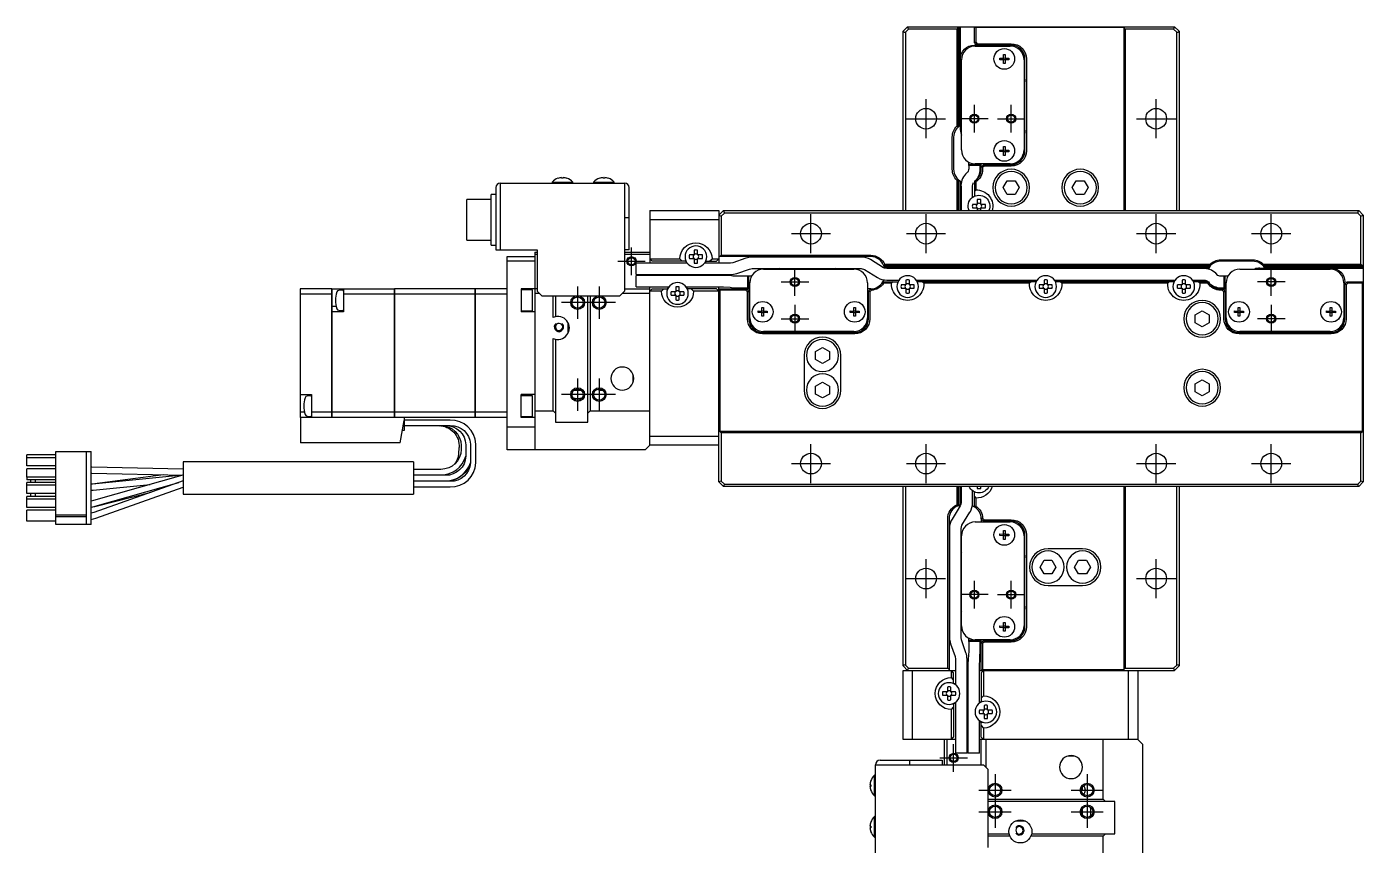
# Model space of a CAD drawing. Extents: x 0 to 1225, y -8 to 997.
# Drawn here: x 315.7 to 606.1, y 122.4 to 300.4 of the extents above; entities that cross this region are included whole.
import ezdxf

# ---------------------------------------------------------------- set-up
doc = ezdxf.new("R2010")
doc.units = 0
doc.header["$LTSCALE"] = 0.5
doc.linetypes.add('CENTER', pattern=[50.8, 31.75, -6.35, 6.35, -6.35])
for name, color, linetype in [('MSM_CENTER', 1, 'CENTER'), ('MSM_CONTINUOUS', 7, 'CONTINUOUS'), ('MSM_NARROW', 5, 'CONTINUOUS')]:
    doc.layers.add(name, color=color, linetype=linetype)

msp = doc.modelspace()

# ---------------------------------------------------------------- linework, layer by layer
at = {"layer": 'MSM_CENTER'}
for p, q in [((511.11, 276.15), (511.11, 284.65)), ((561.11, 276.15), (561.11, 284.65)), ((521.61, 277.4), (521.61, 283.4)), ((529.61, 277.4), (529.61, 283.4)), ((506.86, 280.4), (515.36, 280.4)), ((524.61, 280.4), (518.61, 280.4)), ((526.61, 280.4), (532.61, 280.4)), ((556.86, 280.4), (565.36, 280.4)), ((486.11, 251.15), (486.11, 259.65)), ((511.11, 251.15), (511.11, 259.65)), ((561.11, 251.15), (561.11, 259.65)), ((586.11, 251.15), (586.11, 259.65)), ((481.86, 255.4), (490.36, 255.4)), ((506.86, 255.4), (515.36, 255.4)), ((556.86, 255.4), (565.36, 255.4)), ((581.86, 255.4), (590.36, 255.4)), ((447.11, 246.4), (447.11, 252.4)), ((444.11, 249.4), (450.11, 249.4)), ((482.61, 241.9), (482.61, 247.9)), ((586.11, 241.9), (586.11, 247.9)), ((479.61, 244.9), (485.61, 244.9)), ((589.11, 244.9), (583.11, 244.9)), ((435.41, 243.9), (435.41, 236.9)), ((440.11, 243.9), (440.11, 236.9)), ((443.61, 240.4), (431.91, 240.4)), ((482.61, 239.9), (482.61, 233.9)), ((586.11, 239.9), (586.11, 233.9)), ((479.61, 236.9), (485.61, 236.9)), ((589.11, 236.9), (583.11, 236.9)), ((435.41, 223.9), (435.41, 216.9)), ((440.11, 223.9), (440.11, 216.9)), ((443.61, 220.4), (431.91, 220.4)), ((486.11, 201.15), (486.11, 209.65)), ((511.11, 201.15), (511.11, 209.65)), ((561.11, 201.15), (561.11, 209.65)), ((586.11, 201.15), (586.11, 209.65)), ((481.86, 205.4), (490.36, 205.4)), ((506.86, 205.4), (515.36, 205.4)), ((556.86, 205.4), (565.36, 205.4)), ((581.86, 205.4), (590.36, 205.4)), ((511.11, 176.15), (511.11, 184.65)), ((561.11, 176.15), (561.11, 184.65)), ((506.86, 180.4), (515.36, 180.4)), ((556.86, 180.4), (565.36, 180.4)), ((521.61, 173.9), (521.61, 179.9)), ((529.61, 173.9), (529.61, 179.9)), ((524.61, 176.9), (518.61, 176.9)), ((526.61, 176.9), (532.61, 176.9)), ((517.11, 138.4), (517.11, 144.4)), ((514.11, 141.4), (520.11, 141.4)), ((526.11, 137.9), (526.11, 126.2)), ((546.11, 137.9), (546.11, 126.2)), ((522.61, 134.4), (529.61, 134.4)), ((542.61, 134.4), (549.61, 134.4)), ((522.61, 129.7), (529.61, 129.7)), ((542.61, 129.7), (549.61, 129.7))]:
    msp.add_line(p, q, dxfattribs=at)
at = {"layer": 'MSM_CONTINUOUS'}
for p, q in [((506.11, 299.4), (507.11, 300.4)), ((506.11, 260.4), (506.11, 299.4)), ((507.32, 299.9), (506.61, 299.2)), ((506.61, 299.2), (506.61, 260.4)), ((507.32, 299.9), (507.11, 300.4)), ((507.11, 300.4), (565.11, 300.4)), ((517.81, 299.9), (507.32, 299.9)), ((518.11, 300.2), (517.81, 299.9)), ((517.81, 299.9), (517.81, 278.77)), ((518.11, 300.2), (518.11, 278.64)), ((518.31, 300.2), (518.11, 300.2)), ((518.31, 300.2), (518.51, 300.4)), ((518.31, 278.8), (518.31, 300.2)), ((518.61, 277.9), (518.61, 300.4)), ((521.61, 296.9), (521.61, 300.4)), ((521.71, 300.4), (521.91, 300.2)), ((554.11, 300.2), (521.91, 300.2)), ((521.91, 300.2), (521.91, 297.02)), ((554.41, 299.9), (554.11, 300.2)), ((554.11, 300.2), (554.11, 260.4)), ((554.41, 299.9), (554.41, 260.4)), ((564.9, 299.9), (554.41, 299.9)), ((565.11, 300.4), (564.9, 299.9)), ((565.6, 299.2), (564.9, 299.9)), ((565.11, 300.4), (566.11, 299.4)), ((565.6, 260.4), (565.6, 299.2)), ((566.11, 299.4), (566.11, 260.4)), ((521.91, 297.02), (521.61, 296.9)), ((522.11, 296.4), (521.61, 296.9)), ((529.61, 296.4), (521.61, 296.4)), ((521.91, 297.02), (522.23, 296.7)), ((522.23, 296.7), (522.11, 296.4)), ((522.23, 296.7), (529.61, 296.7)), ((521.81, 296.2), (529.41, 296.2)), ((527.13, 293.23), (527.14, 293.59)), ((527.14, 293.59), (527.93, 293.58)), ((527.91, 293.22), (527.91, 293.58)), ((527.93, 293.58), (527.94, 294.37)), ((527.93, 293.6), (528.29, 293.59)), ((527.94, 294.37), (528.3, 294.37)), ((528.3, 294.37), (528.29, 293.58)), ((528.29, 293.58), (529.08, 293.57)), ((528.31, 293.58), (528.3, 293.22)), ((529.08, 293.57), (529.08, 293.21)), ((532.61, 273.4), (532.61, 293.4)), ((532.91, 293.4), (532.91, 273.4)), ((518.81, 273.6), (518.81, 293.2)), ((527.93, 293.22), (527.13, 293.23)), ((527.92, 292.43), (527.93, 293.22)), ((528.28, 292.43), (527.92, 292.43)), ((528.29, 293.2), (527.93, 293.21)), ((528.29, 293.22), (528.28, 292.43)), ((529.08, 293.21), (528.29, 293.22)), ((532.41, 293.2), (532.41, 273.6)), ((516.81, 269.4), (516.81, 276.4)), ((517.11, 276.4), (517.11, 269.4)), ((517.81, 278.77), (518.11, 278.64)), ((527.13, 273.23), (527.14, 273.59)), ((527.93, 273.22), (527.13, 273.23)), ((527.14, 273.59), (527.93, 273.58)), ((527.91, 273.22), (527.91, 273.58)), ((527.92, 272.43), (527.93, 273.22)), ((527.93, 273.58), (527.94, 274.37)), ((527.93, 273.6), (528.29, 273.59)), ((528.29, 273.2), (527.93, 273.21)), ((527.94, 274.37), (528.3, 274.37)), ((528.29, 273.22), (528.28, 272.43)), ((528.3, 274.37), (528.29, 273.58)), ((528.29, 273.58), (529.08, 273.57)), ((529.08, 273.21), (528.29, 273.22)), ((528.31, 273.58), (528.3, 273.22)), ((529.08, 273.57), (529.08, 273.21)), ((520.36, 270.96), (520.36, 270.2)), ((522.86, 270.2), (520.36, 270.2)), ((522.88, 270.4), (520.38, 270.4)), ((520.38, 270.2), (520.38, 269.73)), ((529.41, 270.6), (521.81, 270.6)), ((522.86, 270.4), (522.86, 270.6)), ((522.88, 269.73), (522.88, 270.4)), ((523.11, 269.4), (523.11, 270.6)), ((523.11, 269.9), (523.61, 270.4)), ((523.73, 270.1), (523.41, 269.78)), ((523.73, 270.1), (523.61, 270.4)), ((523.61, 270.4), (529.61, 270.4)), ((529.61, 270.1), (523.73, 270.1)), ((528.28, 272.43), (527.92, 272.43)), ((431.14, 267.43), (431.13, 267.44)), ((431.93, 267.43), (431.93, 267.59)), ((432.29, 267.43), (431.93, 267.43)), ((432.29, 267.59), (432.29, 267.43)), ((433.09, 267.44), (433.08, 267.43)), ((440.14, 267.43), (440.13, 267.44)), ((440.93, 267.43), (440.93, 267.59)), ((441.29, 267.43), (440.93, 267.43)), ((441.29, 267.59), (441.29, 267.43)), ((442.09, 267.44), (442.08, 267.43)), ((520.22, 268.81), (519.7, 268.35)), ((523.41, 269.78), (523.11, 269.9)), ((523.41, 269.78), (523.41, 269.4)), ((417.61, 265.4), (417.61, 251.9)), ((418.61, 266.4), (445.61, 266.4)), ((418.61, 266.4), (418.61, 251.9)), ((429.86, 266.58), (434.36, 266.58)), ((429.86, 266.58), (429.86, 266.4)), ((434.36, 266.4), (434.36, 266.58)), ((438.86, 266.58), (443.36, 266.58)), ((438.86, 266.58), (438.86, 266.4)), ((443.36, 266.4), (443.36, 266.58)), ((445.61, 266.4), (445.61, 242.9)), ((446.61, 251.9), (446.61, 265.4)), ((518.11, 267.16), (517.81, 267.03)), ((517.81, 267.03), (517.81, 260.4)), ((518.11, 267.16), (518.11, 260.4)), ((518.31, 260.4), (518.31, 267)), ((518.61, 266.8), (518.61, 260.4)), ((518.71, 265.57), (518.71, 260.4)), ((521.21, 263.29), (521.21, 265.57)), ((521.91, 266.63), (521.61, 266.8)), ((521.61, 266.8), (521.61, 263.53)), ((521.91, 264.89), (521.61, 264.56)), ((521.91, 266.63), (521.91, 264.89)), ((527.88, 265.4), (528.74, 266.9)), ((528.74, 263.9), (527.88, 265.4)), ((528.74, 266.9), (530.47, 266.9)), ((530.47, 266.9), (531.34, 265.4)), ((531.34, 265.4), (530.47, 263.9)), ((542.88, 265.4), (543.74, 266.9)), ((543.74, 263.9), (542.88, 265.4)), ((543.74, 266.9), (545.47, 266.9)), ((545.47, 266.9), (546.34, 265.4)), ((546.34, 265.4), (545.47, 263.9)), ((411.31, 253.98), (411.31, 262.83)), ((416.61, 262.83), (411.31, 262.83)), ((416.61, 252.9), (416.61, 263.9)), ((417.61, 263.9), (416.61, 263.9)), ((522.24, 261.77), (521.21, 261.77)), ((522.24, 262.8), (522.24, 261.77)), ((522.98, 261.77), (522.98, 262.8)), ((524.01, 261.77), (522.98, 261.77)), ((530.47, 263.9), (528.74, 263.9)), ((545.47, 263.9), (543.74, 263.9)), ((445.61, 258.9), (446.61, 258.9)), ((451.11, 260.4), (451.11, 249)), ((451.11, 260.4), (466.11, 260.4)), ((466.11, 260.4), (466.11, 249)), ((466.11, 259.4), (467.11, 260.4)), ((466.11, 259.4), (466.61, 259.19)), ((467.31, 259.89), (466.61, 259.19)), ((466.61, 259.19), (466.61, 250.7)), ((467.11, 260.4), (605.11, 260.4)), ((604.91, 259.89), (467.31, 259.89)), ((521.21, 261.03), (522.24, 261.03)), ((522.24, 261.03), (522.24, 260.4)), ((522.98, 260.4), (522.98, 261.03)), ((522.98, 261.03), (524.01, 261.03)), ((605.61, 259.19), (604.91, 259.89)), ((605.11, 260.4), (605.11, 260.4)), ((605.11, 260.4), (606.11, 259.4)), ((605.61, 259.19), (606.11, 259.4)), ((605.61, 248.7), (605.61, 259.19)), ((606.11, 259.4), (606.11, 201.4)), ((466.11, 258.4), (451.11, 258.4)), ((411.31, 253.98), (416.61, 253.98)), ((416.61, 252.9), (417.61, 252.9)), ((417.61, 251.9), (426.61, 251.9)), ((420.11, 250.4), (426.11, 250.4)), ((420.11, 208.4), (420.11, 250.4)), ((426.11, 251.4), (426.11, 208.4)), ((426.11, 251.4), (426.61, 251.4)), ((426.61, 250.9), (426.11, 250.9)), ((426.61, 251.9), (426.61, 242.9)), ((446.61, 251.9), (445.61, 251.9)), ((445.61, 251.4), (451.11, 251.4)), ((451.11, 250.9), (445.61, 250.9)), ((451.11, 249.9), (451.61, 249.4)), ((451.11, 249.9), (457.61, 249.9)), ((457.61, 249.9), (458.15, 249.4)), ((460.74, 250.77), (459.71, 250.77)), ((459.71, 250.03), (460.74, 250.03)), ((460.74, 251.8), (460.74, 250.77)), ((460.74, 250.03), (460.74, 249)), ((461.48, 250.77), (461.48, 251.8)), ((462.51, 250.77), (461.48, 250.77)), ((461.48, 249), (461.48, 250.03)), ((461.48, 250.03), (462.51, 250.03)), ((464.07, 249.4), (464.61, 249.9)), ((464.61, 249.9), (466.11, 249.9)), ((465.61, 249.4), (466.11, 249.9)), ((499.11, 250.4), (466.11, 250.4)), ((466.31, 250.4), (466.61, 250.7)), ((466.61, 250.7), (499.11, 250.7)), ((471.95, 250.07), (469.14, 249.09)), ((497.03, 250.3), (473.31, 250.3)), ((501.89, 247.97), (499.04, 249.75)), ((426.11, 249.4), (420.11, 249.4)), ((448.11, 246.5), (448.11, 249)), ((459.22, 249), (448.11, 249)), ((458.92, 249.4), (451.61, 249.4)), ((468.61, 249), (463, 249)), ((463.3, 249.4), (465.61, 249.4)), ((469.14, 249.09), (468.61, 249)), ((469.97, 246.73), (472.78, 247.71)), ((472.78, 247.71), (473.31, 247.8)), ((473.31, 247.8), (497.03, 247.8)), ((475.81, 247.7), (495.41, 247.7)), ((497.03, 247.8), (497.72, 247.63)), ((497.72, 247.63), (500.57, 245.85)), ((502.06, 247.89), (501.89, 247.97)), ((502.14, 248.7), (501.94, 248.4)), ((572.87, 248.4), (501.94, 248.4)), ((502, 248.2), (572.71, 248.2)), ((502.59, 247.8), (502.06, 247.89)), ((572.51, 247.9), (502.07, 247.9)), ((572.74, 248.7), (502.14, 248.7)), ((571.28, 247.8), (502.59, 247.8)), ((572.87, 248.4), (572.74, 248.7)), ((575.11, 249.7), (582.11, 249.7)), ((582.11, 249.4), (575.11, 249.4)), ((579.31, 247.7), (598.91, 247.7)), ((583.61, 247.9), (606.11, 247.9)), ((584.48, 248.7), (584.35, 248.4)), ((605.91, 248.4), (584.35, 248.4)), ((605.61, 248.7), (584.48, 248.7)), ((584.51, 248.2), (605.91, 248.2)), ((605.91, 248.4), (605.61, 248.7)), ((605.91, 248.2), (605.91, 248.4)), ((605.91, 248.2), (606.11, 248)), ((448.11, 246.5), (468.61, 246.5)), ((448.11, 243.8), (448.11, 246.3)), ((467.13, 246.3), (448.11, 246.3)), ((451.11, 246.3), (451.11, 246.5)), ((466.11, 246.5), (466.11, 246.3)), ((468.85, 246.22), (467.13, 246.3)), ((469.15, 246.19), (468.85, 246.22)), ((470.59, 246.13), (469.15, 246.19)), ((472.41, 246.13), (470.59, 246.13)), ((472.41, 243.65), (472.41, 246.15)), ((473.17, 246.15), (472.41, 246.15)), ((472.61, 243.63), (472.61, 246.13)), ((472.81, 237.1), (472.81, 244.7)), ((498.41, 244.7), (498.41, 237.1)), ((501.87, 244.6), (501.71, 244.9)), ((501.71, 244.9), (504.98, 244.9)), ((503.61, 244.6), (501.87, 244.6)), ((502.59, 245.3), (505.22, 245.3)), ((503.95, 244.9), (503.61, 244.6)), ((506.74, 244.27), (505.71, 244.27)), ((506.74, 245.3), (506.74, 244.27)), ((507.48, 244.27), (507.48, 245.3)), ((508.51, 244.27), (507.48, 244.27)), ((509, 245.3), (535.22, 245.3)), ((534.98, 244.9), (509.24, 244.9)), ((510.6, 244.6), (510.27, 244.9)), ((533.61, 244.6), (510.6, 244.6)), ((533.95, 244.9), (533.61, 244.6)), ((536.74, 244.27), (535.71, 244.27)), ((536.74, 245.3), (536.74, 244.27)), ((537.48, 244.27), (537.48, 245.3)), ((538.51, 244.27), (537.48, 244.27)), ((539, 245.3), (565.22, 245.3)), ((564.98, 244.9), (539.24, 244.9)), ((540.6, 244.6), (540.27, 244.9)), ((563.61, 244.6), (540.6, 244.6)), ((563.95, 244.9), (563.61, 244.6)), ((566.74, 244.27), (565.71, 244.27)), ((566.74, 245.3), (566.74, 244.27)), ((567.48, 244.27), (567.48, 245.3)), ((568.51, 244.27), (567.48, 244.27)), ((569, 245.3), (571.28, 245.3)), ((572.51, 244.9), (569.24, 244.9)), ((570.6, 244.6), (570.27, 244.9)), ((572.34, 244.6), (570.6, 244.6)), ((572.34, 244.6), (572.51, 244.9)), ((574.52, 246.29), (574.06, 246.81)), ((575.91, 246.13), (575.44, 246.13)), ((575.91, 243.65), (575.91, 246.15)), ((576.67, 246.15), (575.91, 246.15)), ((576.11, 243.63), (576.11, 246.13)), ((576.31, 237.1), (576.31, 244.7)), ((601.91, 244.7), (601.91, 237.1)), ((602.11, 244.4), (602.61, 244.9)), ((602.11, 236.9), (602.11, 244.9)), ((602.41, 244.28), (602.11, 244.4)), ((602.73, 244.6), (602.41, 244.28)), ((602.41, 244.28), (602.41, 236.9)), ((602.73, 244.6), (602.61, 244.9)), ((602.61, 244.9), (606.11, 244.9)), ((605.91, 244.6), (602.73, 244.6)), ((606.11, 244.8), (605.91, 244.6)), ((605.91, 212.4), (605.91, 244.6)), ((382, 243.4), (375.11, 243.4)), ((375.11, 243.4), (375.11, 215.4)), ((382, 242.25), (375.11, 242.25)), ((382, 215.4), (382, 243.4)), ((382.01, 243.39), (382, 243.39)), ((382.01, 242.24), (382, 242.24)), ((382.01, 243.4), (382.01, 215.4)), ((382.01, 243.4), (395.61, 243.4)), ((384.29, 243.13), (383.52, 243.06)), ((384.51, 243.4), (384.51, 238.4)), ((395.61, 242.25), (384.51, 242.25)), ((395.61, 215.4), (395.61, 243.4)), ((395.61, 243.39), (395.62, 243.39)), ((395.61, 242.24), (395.62, 242.24)), ((413.11, 243.4), (395.62, 243.4)), ((395.62, 243.4), (395.62, 215.4)), ((413.11, 242.25), (395.62, 242.25)), ((413.11, 215.4), (413.11, 243.4)), ((413.11, 243.39), (413.12, 243.39)), ((413.11, 242.24), (413.12, 242.24)), ((420.11, 243.4), (413.12, 243.4)), ((413.12, 243.4), (413.12, 215.4)), ((420.11, 242.25), (413.12, 242.25)), ((426.61, 243.4), (423.11, 243.4)), ((423.11, 243.4), (423.11, 238.4)), ((425.61, 243.15), (423.11, 243.15)), ((425.61, 238.65), (425.61, 243.15)), ((427.11, 242.4), (426.11, 242.4)), ((426.61, 242.9), (427.61, 241.9)), ((427.61, 241.9), (444.61, 241.9)), ((430.11, 237.19), (430.11, 241.9)), ((430.61, 241.9), (430.61, 237.35)), ((437.61, 214.4), (437.61, 241.9)), ((438.11, 241.9), (438.11, 216.9)), ((444.61, 241.9), (445.61, 242.9)), ((451.11, 242.4), (445.11, 242.4)), ((445.61, 243.4), (451.11, 243.4)), ((448.11, 243.8), (455.22, 243.8)), ((451.11, 209.4), (451.11, 243.8)), ((451.61, 243.4), (451.11, 242.9)), ((453.61, 242.9), (451.11, 242.9)), ((451.61, 243.4), (454.92, 243.4)), ((454.15, 243.4), (453.61, 242.9)), ((456.74, 242.77), (455.71, 242.77)), ((455.71, 242.03), (456.74, 242.03)), ((456.74, 243.8), (456.74, 242.77)), ((456.74, 242.03), (456.74, 241)), ((457.48, 242.77), (457.48, 243.8)), ((458.51, 242.77), (457.48, 242.77)), ((457.48, 241), (457.48, 242.03)), ((457.48, 242.03), (458.51, 242.03)), ((459, 243.8), (467.13, 243.8)), ((465.61, 243.4), (459.3, 243.4)), ((460.61, 242.9), (460.07, 243.4)), ((466.11, 242.9), (460.61, 242.9)), ((466.11, 242.9), (465.61, 243.4)), ((466.11, 201.4), (466.11, 243.8)), ((466.11, 243.4), (472.81, 243.4)), ((466.31, 243.1), (466.11, 243.3)), ((466.31, 243.1), (466.31, 212.4)), ((471.98, 243.1), (466.31, 243.1)), ((467.13, 243.8), (468.57, 243.74)), ((468.57, 243.74), (468.87, 243.71)), ((468.87, 243.71), (470.59, 243.63)), ((470.59, 243.63), (472.61, 243.63)), ((471.98, 243.1), (472.11, 243.4)), ((472.31, 242.78), (471.98, 243.1)), ((472.11, 243.4), (472.61, 242.9)), ((472.31, 242.78), (472.61, 242.9)), ((472.31, 236.9), (472.31, 242.78)), ((472.61, 243.65), (472.81, 243.65)), ((472.61, 242.9), (472.61, 236.9)), ((499.11, 243.4), (498.41, 243.4)), ((498.61, 242.9), (499.11, 243.4)), ((498.61, 236.9), (498.61, 242.9)), ((498.91, 242.78), (498.61, 242.9)), ((499.24, 243.1), (498.91, 242.78)), ((498.91, 242.78), (498.91, 236.9)), ((499.24, 243.1), (499.11, 243.4)), ((505.71, 243.53), (506.74, 243.53)), ((506.74, 243.53), (506.74, 242.5)), ((507.48, 242.5), (507.48, 243.53)), ((507.48, 243.53), (508.51, 243.53)), ((535.71, 243.53), (536.74, 243.53)), ((536.74, 243.53), (536.74, 242.5)), ((537.48, 242.5), (537.48, 243.53)), ((537.48, 243.53), (538.51, 243.53)), ((565.71, 243.53), (566.74, 243.53)), ((566.74, 243.53), (566.74, 242.5)), ((567.48, 242.5), (567.48, 243.53)), ((567.48, 243.53), (568.51, 243.53)), ((575.11, 243.4), (576.31, 243.4)), ((575.48, 243.1), (575.11, 243.1)), ((575.44, 243.63), (576.11, 243.63)), ((575.48, 243.1), (575.61, 243.4)), ((575.81, 242.78), (575.48, 243.1)), ((575.61, 243.4), (576.11, 242.9)), ((575.81, 242.78), (576.11, 242.9)), ((575.81, 236.9), (575.81, 242.78)), ((576.11, 243.65), (576.31, 243.65)), ((576.11, 242.9), (576.11, 236.9)), ((382.01, 239.65), (382.94, 239.65)), ((384.51, 238.4), (382.01, 238.4)), ((383.52, 238.74), (384.29, 238.67)), ((423.11, 238.65), (425.61, 238.65)), ((426.11, 238.4), (423.11, 238.4)), ((474.63, 238.23), (474.64, 238.59)), ((475.43, 238.22), (474.63, 238.23)), ((474.64, 238.59), (475.43, 238.58)), ((475.41, 238.22), (475.41, 238.58)), ((475.42, 237.43), (475.43, 238.22)), ((475.43, 238.58), (475.44, 239.37)), ((475.43, 238.6), (475.79, 238.59)), ((475.79, 238.2), (475.43, 238.21)), ((475.44, 239.37), (475.8, 239.37)), ((475.79, 238.22), (475.78, 237.43)), ((475.8, 239.37), (475.79, 238.58)), ((475.79, 238.58), (476.58, 238.57)), ((476.58, 238.21), (475.79, 238.22)), ((475.81, 238.58), (475.8, 238.22)), ((476.58, 238.57), (476.58, 238.21)), ((494.63, 238.23), (494.64, 238.59)), ((495.43, 238.22), (494.63, 238.23)), ((494.64, 238.59), (495.43, 238.58)), ((495.41, 238.22), (495.41, 238.58)), ((495.42, 237.43), (495.43, 238.22)), ((495.43, 238.58), (495.44, 239.37)), ((495.43, 238.6), (495.79, 238.59)), ((495.79, 238.2), (495.43, 238.21)), ((495.44, 239.37), (495.8, 239.37)), ((495.79, 238.22), (495.78, 237.43)), ((495.8, 239.37), (495.79, 238.58)), ((495.79, 238.58), (496.58, 238.57)), ((496.58, 238.21), (495.79, 238.22)), ((495.81, 238.58), (495.8, 238.22)), ((496.58, 238.57), (496.58, 238.21)), ((569.61, 237.77), (571.11, 238.63)), ((571.11, 238.63), (572.61, 237.77)), ((578.13, 238.23), (578.14, 238.59)), ((578.93, 238.22), (578.13, 238.23)), ((578.14, 238.59), (578.93, 238.58)), ((578.91, 238.22), (578.91, 238.58)), ((578.92, 237.43), (578.93, 238.22)), ((578.93, 238.58), (578.94, 239.37)), ((578.93, 238.6), (579.29, 238.59)), ((579.29, 238.2), (578.93, 238.21)), ((578.94, 239.37), (579.3, 239.37)), ((579.29, 238.22), (579.28, 237.43)), ((579.3, 239.37), (579.29, 238.58)), ((579.29, 238.58), (580.08, 238.57)), ((580.08, 238.21), (579.29, 238.22)), ((579.31, 238.58), (579.3, 238.22)), ((580.08, 238.57), (580.08, 238.21)), ((598.13, 238.23), (598.14, 238.59)), ((598.93, 238.22), (598.13, 238.23)), ((598.14, 238.59), (598.93, 238.58)), ((598.91, 238.22), (598.91, 238.58)), ((598.92, 237.43), (598.93, 238.22)), ((598.93, 238.58), (598.94, 239.37)), ((598.93, 238.6), (599.29, 238.59)), ((599.29, 238.2), (598.93, 238.21)), ((598.94, 239.37), (599.3, 239.37)), ((599.29, 238.22), (599.28, 237.43)), ((599.3, 239.37), (599.29, 238.58)), ((599.29, 238.58), (600.08, 238.57)), ((600.08, 238.21), (599.29, 238.22)), ((599.31, 238.58), (599.3, 238.22)), ((600.08, 238.57), (600.08, 238.21)), ((433.36, 233.81), (433.36, 235.99)), ((475.78, 237.43), (475.42, 237.43)), ((495.78, 237.43), (495.42, 237.43)), ((569.61, 236.03), (569.61, 237.77)), ((571.11, 235.17), (569.61, 236.03)), ((572.61, 236.03), (571.11, 235.17)), ((572.61, 237.77), (572.61, 236.03)), ((579.28, 237.43), (578.92, 237.43)), ((599.28, 237.43), (598.92, 237.43)), ((430.11, 216.9), (430.11, 232.61)), ((430.61, 232.45), (430.61, 214.4)), ((475.61, 233.9), (495.61, 233.9)), ((495.61, 233.6), (475.61, 233.6)), ((495.41, 234.1), (475.81, 234.1)), ((579.11, 233.9), (599.11, 233.9)), ((599.11, 233.6), (579.11, 233.6)), ((598.91, 234.1), (579.31, 234.1)), ((487.11, 229.77), (488.61, 230.63)), ((487.11, 228.03), (487.11, 229.77)), ((488.61, 230.63), (490.11, 229.77)), ((490.11, 229.77), (490.11, 228.03)), ((484.61, 228.9), (484.61, 221.4)), ((488.61, 227.17), (487.11, 228.03)), ((490.11, 228.03), (488.61, 227.17)), ((492.61, 221.4), (492.61, 228.9)), ((447.51, 223.2), (447.51, 224.6)), ((569.61, 222.77), (571.11, 223.63)), ((571.11, 223.63), (572.61, 222.77)), ((434.69, 221.4), (436.11, 221.4)), ((436.11, 221.41), (436.11, 221.4)), ((440.01, 221.4), (440.01, 221.63)), ((440.01, 221.4), (440.82, 221.4)), ((487.11, 222.27), (488.61, 223.13)), ((487.11, 220.53), (487.11, 222.27)), ((488.61, 223.13), (490.11, 222.27)), ((490.11, 222.27), (490.11, 220.53)), ((569.61, 221.03), (569.61, 222.77)), ((571.11, 220.17), (569.61, 221.03)), ((572.61, 221.03), (571.11, 220.17)), ((572.61, 222.77), (572.61, 221.03)), ((375.11, 220.4), (377.61, 220.4)), ((377.4, 220.13), (376.63, 220.06)), ((377.61, 220.4), (377.61, 215.4)), ((426.11, 220.4), (423.11, 220.4)), ((423.11, 215.4), (423.11, 220.4)), ((425.61, 220.15), (423.11, 220.15)), ((425.61, 215.65), (425.61, 220.15)), ((488.61, 219.67), (487.11, 220.53)), ((490.11, 220.53), (488.61, 219.67)), ((375.11, 216.65), (376.05, 216.65)), ((413.11, 215.4), (375.11, 215.4)), ((375.21, 215.4), (375.21, 209.9)), ((376.63, 215.74), (377.4, 215.67)), ((382, 216.55), (377.61, 216.55)), ((382.01, 216.56), (382, 216.56)), ((382.01, 215.41), (382, 215.41)), ((395.61, 216.55), (382.01, 216.55)), ((395.61, 216.56), (395.62, 216.56)), ((395.61, 215.41), (395.62, 215.41)), ((413.11, 216.55), (395.62, 216.55)), ((397.71, 215.4), (397.71, 212.6)), ((413.11, 216.56), (413.12, 216.56)), ((413.11, 215.41), (413.12, 215.41)), ((420.11, 216.55), (413.12, 216.55)), ((420.11, 215.4), (413.12, 215.4)), ((423.11, 215.65), (425.61, 215.65)), ((426.11, 215.4), (423.11, 215.4)), ((426.11, 216.9), (430.11, 216.9)), ((430.61, 216.4), (430.11, 216.9)), ((438.11, 216.9), (437.61, 216.4)), ((438.11, 216.9), (451.11, 216.9)), ((396.84, 209.9), (397.71, 214.8)), ((397.71, 212.6), (397.32, 212.6)), ((407.71, 214.85), (397.71, 214.85)), ((397.71, 213.65), (407.71, 213.65)), ((405.23, 213.65), (405.47, 213.64)), ((420.11, 213.4), (426.11, 213.4)), ((430.61, 214.4), (437.61, 214.4)), ((466.31, 212.4), (466.61, 212.1)), ((605.91, 212.4), (466.31, 212.4)), ((466.61, 212.1), (466.61, 201.61)), ((605.61, 212.1), (466.61, 212.1)), ((605.61, 212.1), (605.91, 212.4)), ((605.61, 201.61), (605.61, 212.1)), ((396.84, 209.9), (375.21, 209.9)), ((410.11, 209.34), (410.11, 208.46)), ((411.11, 209.49), (411.11, 207.01)), ((412.11, 209.65), (412.11, 205.55)), ((413.31, 205.55), (413.31, 209.65)), ((450.11, 208.4), (451.11, 209.4)), ((451.11, 211.4), (466.11, 211.4)), ((466.11, 209.4), (451.11, 209.4)), ((315.71, 206.68), (315.71, 207.28)), ((322.06, 207.28), (315.71, 207.28)), ((322.06, 206.68), (315.71, 206.68)), ((315.71, 204.88), (315.71, 206.68)), ((322.06, 208), (329.71, 208)), ((322.06, 192.15), (322.06, 208)), ((328.69, 192.15), (328.69, 208)), ((329.71, 192.15), (329.71, 208)), ((409.63, 208.88), (409.51, 207.5)), ((450.11, 208.4), (420.11, 208.4)), ((322.06, 204.88), (315.71, 204.88)), ((315.71, 202.48), (315.71, 204.28)), ((322.06, 204.28), (315.71, 204.28)), ((329.82, 204.6), (329.71, 204.6)), ((329.71, 203.3), (329.79, 203.3)), ((329.71, 203.3), (329.86, 203.3)), ((329.79, 203.3), (349.71, 202.9)), ((349.71, 204.2), (329.82, 204.6)), ((349.71, 205.75), (349.71, 198.75)), ((399.71, 205.75), (349.71, 205.75)), ((399.71, 205.75), (399.71, 198.75)), ((405.71, 204.15), (399.71, 204.15)), ((412.1, 205.55), (412.11, 205.59)), ((322.06, 202.48), (315.71, 202.48)), ((315.71, 202.48), (315.71, 201.88)), ((322.06, 201.88), (315.71, 201.88)), ((322.06, 201.28), (315.71, 201.28)), ((315.71, 200.68), (315.71, 201.28)), ((322.06, 200.68), (315.71, 200.68)), ((315.71, 198.88), (315.71, 200.68)), ((316.6, 201.28), (316.6, 201.88)), ((317.6, 201.28), (317.6, 201.88)), ((329.99, 200.93), (329.71, 200.91)), ((345.41, 202.99), (329.95, 200.94)), ((349.59, 202.89), (329.99, 200.93)), ((330.12, 199.64), (342.52, 200.88)), ((349.62, 202.9), (330.2, 197.37)), ((349.71, 201.64), (330.31, 194.75)), ((330.56, 196.12), (348.77, 201.31)), ((399.71, 202.95), (406.71, 202.95)), ((406.71, 202.85), (399.71, 202.85)), ((399.71, 201.65), (406.71, 201.65)), ((407.71, 201.55), (399.71, 201.55)), ((407.42, 203), (406.21, 202.85)), ((406.71, 202.95), (407.42, 203)), ((407.42, 203), (407.45, 203.01)), ((407.45, 203.01), (407.42, 203)), ((466.61, 201.61), (466.11, 201.4)), ((467.11, 200.4), (466.11, 201.4)), ((466.61, 201.61), (467.31, 200.91)), ((605.11, 200.4), (467.11, 200.4)), ((467.31, 200.91), (604.91, 200.91)), ((506.11, 161.4), (506.11, 200.4)), ((506.61, 200.4), (506.61, 161.6)), ((517.81, 200.4), (517.81, 196.43)), ((518.11, 200.4), (518.11, 196.23)), ((518.31, 196.29), (518.31, 200.4)), ((518.61, 200.4), (518.61, 196.36)), ((518.71, 200.4), (518.71, 196.88)), ((522.24, 200.4), (522.24, 200)), ((522.98, 200), (522.98, 200.4)), ((554.11, 200.4), (554.11, 160.6)), ((554.41, 200.4), (554.41, 160.9)), ((565.6, 161.6), (565.6, 200.4)), ((566.11, 200.4), (566.11, 161.4)), ((604.91, 200.91), (605.61, 201.61)), ((606.11, 201.4), (605.11, 200.4)), ((606.11, 201.4), (605.61, 201.61)), ((322.06, 198.88), (315.71, 198.88)), ((322.06, 198.28), (315.71, 198.28)), ((315.71, 197.68), (315.71, 198.28)), ((322.06, 197.68), (315.71, 197.68)), ((315.71, 195.88), (315.71, 197.68)), ((316.6, 198.28), (316.6, 198.88)), ((317.6, 198.28), (317.6, 198.88)), ((329.71, 199.61), (330.12, 199.64)), ((330.47, 196.07), (342.78, 199.18)), ((330.74, 193.53), (349.71, 200.26)), ((349.71, 198.75), (399.71, 198.75)), ((399.71, 200.35), (407.71, 200.35)), ((521.21, 196.88), (521.21, 199.51)), ((521.61, 196), (521.61, 199.27)), ((521.61, 198.24), (521.91, 197.91)), ((521.91, 197.91), (521.91, 196.17)), ((322.06, 195.88), (315.71, 195.88)), ((315.71, 192.88), (315.71, 195.28)), ((322.06, 195.28), (315.71, 195.28)), ((330.2, 197.37), (329.71, 197.26)), ((329.71, 195.94), (330.56, 196.12)), ((329.71, 195.93), (330.47, 196.07)), ((330.31, 194.75), (329.71, 194.59)), ((330.31, 194.75), (329.71, 194.59)), ((518.54, 196.18), (516.76, 193.33)), ((517.81, 196.43), (518.11, 196.23)), ((518.62, 196.35), (518.54, 196.18)), ((518.71, 196.88), (518.62, 196.35)), ((518.88, 192.01), (520.66, 194.86)), ((521.91, 196.17), (521.61, 196)), ((322.06, 192.88), (315.71, 192.88)), ((322.06, 194.23), (328.69, 194.23)), ((322.06, 193.93), (328.69, 193.93)), ((329.71, 192.15), (322.06, 192.15)), ((329.71, 193.27), (330.74, 193.53)), ((515.81, 160.9), (515.81, 193.4)), ((516.11, 193.4), (516.11, 160.4)), ((518.71, 191.32), (518.88, 192.01)), ((521.81, 192.7), (529.41, 192.7)), ((523.41, 193.53), (523.11, 193.4)), ((523.61, 192.9), (523.11, 193.4)), ((523.11, 193.4), (523.11, 192.7)), ((523.41, 193.53), (523.73, 193.2)), ((523.73, 193.2), (523.61, 192.9)), ((529.61, 192.9), (523.61, 192.9)), ((523.73, 193.2), (529.61, 193.2)), ((516.21, 191.32), (516.21, 167.6)), ((518.71, 167.6), (518.71, 191.32)), ((518.81, 170.1), (518.81, 189.7)), ((527.13, 189.73), (527.14, 190.09)), ((527.93, 189.72), (527.13, 189.73)), ((527.14, 190.09), (527.93, 190.08)), ((527.91, 189.72), (527.91, 190.08)), ((527.92, 188.93), (527.93, 189.72)), ((528.28, 188.93), (527.92, 188.93)), ((527.93, 190.08), (527.94, 190.87)), ((527.93, 190.1), (528.29, 190.09)), ((528.29, 189.7), (527.93, 189.71)), ((527.94, 190.87), (528.3, 190.87)), ((528.29, 189.72), (528.28, 188.93)), ((528.3, 190.87), (528.29, 190.08)), ((528.29, 190.08), (529.08, 190.07)), ((529.08, 189.71), (528.29, 189.72)), ((528.31, 190.08), (528.3, 189.72)), ((529.08, 190.07), (529.08, 189.71)), ((532.41, 189.7), (532.41, 170.1)), ((532.61, 169.9), (532.61, 189.9)), ((532.91, 189.9), (532.91, 169.9)), ((545.11, 186.9), (537.61, 186.9)), ((535.88, 182.9), (536.74, 184.4)), ((536.74, 184.4), (538.47, 184.4)), ((538.47, 184.4), (539.34, 182.9)), ((543.38, 182.9), (544.24, 184.4)), ((544.24, 184.4), (545.97, 184.4)), ((545.97, 184.4), (546.84, 182.9)), ((536.74, 181.4), (535.88, 182.9)), ((538.47, 181.4), (536.74, 181.4)), ((539.34, 182.9), (538.47, 181.4)), ((544.24, 181.4), (543.38, 182.9)), ((545.97, 181.4), (544.24, 181.4)), ((546.84, 182.9), (545.97, 181.4)), ((537.61, 178.9), (545.11, 178.9)), ((527.13, 169.73), (527.14, 170.09)), ((527.93, 169.72), (527.13, 169.73)), ((527.14, 170.09), (527.93, 170.08)), ((527.91, 169.72), (527.91, 170.08)), ((527.92, 168.93), (527.93, 169.72)), ((528.28, 168.93), (527.92, 168.93)), ((527.93, 170.08), (527.94, 170.87)), ((527.93, 170.1), (528.29, 170.09)), ((528.29, 169.7), (527.93, 169.71)), ((527.94, 170.87), (528.3, 170.87)), ((528.29, 169.72), (528.28, 168.93)), ((528.3, 170.87), (528.29, 170.08)), ((528.29, 170.08), (529.08, 170.07)), ((529.08, 169.71), (528.29, 169.72)), ((528.31, 170.08), (528.3, 169.72)), ((529.08, 170.07), (529.08, 169.71)), ((516.44, 166.24), (517.42, 163.43)), ((518.79, 167.07), (518.71, 167.6)), ((519.78, 164.26), (518.79, 167.07)), ((520.36, 167.46), (520.36, 166.7)), ((522.86, 166.7), (520.36, 166.7)), ((522.88, 166.9), (520.38, 166.9)), ((520.38, 166.7), (520.38, 164.88)), ((529.41, 167.1), (521.81, 167.1)), ((522.86, 166.9), (522.86, 167.1)), ((522.88, 164.88), (522.88, 166.9)), ((523.11, 160.4), (523.11, 167.1)), ((523.11, 166.4), (523.61, 166.9)), ((523.41, 166.28), (523.11, 166.4)), ((523.73, 166.6), (523.41, 166.28)), ((523.41, 166.28), (523.41, 160.6)), ((523.73, 166.6), (523.61, 166.9)), ((523.61, 166.9), (529.61, 166.9)), ((529.61, 166.6), (523.73, 166.6)), ((517.42, 163.43), (517.51, 162.9)), ((517.51, 162.9), (517.51, 157.29)), ((520.01, 142.4), (520.01, 162.9)), ((520.29, 163.14), (520.21, 161.42)), ((520.32, 163.44), (520.29, 163.14)), ((520.38, 164.88), (520.32, 163.44)), ((522.71, 161.42), (522.77, 162.86)), ((522.77, 162.86), (522.8, 163.16)), ((522.8, 163.16), (522.88, 164.88)), ((507.11, 160.4), (506.11, 161.4)), ((506.11, 145.4), (506.11, 160.4)), ((506.11, 160.4), (517.51, 160.4)), ((506.61, 161.6), (507.32, 160.9)), ((507.11, 160.4), (507.32, 160.9)), ((507.32, 160.9), (515.81, 160.9)), ((508.11, 160.4), (508.11, 145.4)), ((516.11, 160.6), (515.81, 160.9)), ((516.61, 158.9), (516.61, 160.4)), ((517.11, 159.9), (516.61, 160.4)), ((517.11, 157.59), (517.11, 159.9)), ((520.01, 160.4), (520.21, 160.4)), ((520.21, 161.42), (520.21, 142.4)), ((522.71, 153.29), (522.71, 161.42)), ((522.71, 160.4), (565.11, 160.4)), ((523.61, 160.4), (523.11, 159.9)), ((523.11, 159.9), (523.11, 153.59)), ((523.41, 160.6), (523.21, 160.4)), ((523.41, 160.6), (554.11, 160.6)), ((523.61, 160.4), (523.61, 154.9)), ((554.11, 160.6), (554.41, 160.9)), ((554.41, 160.9), (564.9, 160.9)), ((555.11, 145.4), (555.11, 160.4)), ((557.11, 160.4), (557.11, 145.4)), ((564.9, 160.9), (565.6, 161.6)), ((564.9, 160.9), (565.11, 160.4)), ((566.11, 161.4), (565.11, 160.4)), ((566.11, 161.4), (566.11, 161.4)), ((517.11, 158.36), (516.61, 158.9)), ((515.74, 155.77), (514.71, 155.77)), ((514.71, 155.03), (515.74, 155.03)), ((515.74, 156.8), (515.74, 155.77)), ((515.74, 155.03), (515.74, 154)), ((516.48, 155.77), (516.48, 156.8)), ((517.51, 155.77), (516.48, 155.77)), ((516.48, 154), (516.48, 155.03)), ((516.48, 155.03), (517.51, 155.03)), ((523.61, 154.9), (523.11, 154.36)), ((516.61, 151.9), (517.11, 152.44)), ((516.61, 145.4), (516.61, 151.9)), ((517.11, 153.21), (517.11, 145.9)), ((517.51, 153.51), (517.51, 142.4)), ((523.74, 151.77), (522.71, 151.77)), ((522.71, 151.03), (523.74, 151.03)), ((523.74, 152.8), (523.74, 151.77)), ((523.74, 151.03), (523.74, 150)), ((524.48, 151.77), (524.48, 152.8)), ((525.51, 151.77), (524.48, 151.77)), ((524.48, 150), (524.48, 151.03)), ((524.48, 151.03), (525.51, 151.03)), ((522.71, 142.4), (522.71, 149.51)), ((523.11, 145.9), (523.11, 149.21)), ((523.11, 148.44), (523.61, 147.9)), ((517.51, 145.4), (506.11, 145.4)), ((515.11, 139.9), (515.11, 145.4)), ((515.61, 145.4), (515.61, 139.9)), ((516.61, 145.4), (517.11, 145.9)), ((520.01, 145.4), (520.21, 145.4)), ((557.11, 145.4), (522.71, 145.4)), ((523.11, 145.9), (523.61, 145.4)), ((523.11, 139.9), (523.11, 145.4)), ((523.61, 147.9), (523.61, 145.4)), ((524.11, 145.4), (524.11, 139.4)), ((549.61, 132.4), (549.61, 145.4)), ((558.11, 144.4), (557.11, 145.4)), ((520.01, 142.4), (517.51, 142.4)), ((522.71, 142.4), (520.21, 142.4)), ((558.11, 144.4), (558.11, 114.4)), ((500.11, 112.9), (500.11, 139.9)), ((500.11, 139.9), (523.61, 139.9)), ((501.11, 140.9), (514.61, 140.9)), ((507.61, 139.9), (507.61, 140.9)), ((514.61, 140.9), (514.61, 139.9)), ((524.61, 138.9), (523.61, 139.9)), ((543.31, 141.8), (541.91, 141.8)), ((499.92, 133.15), (499.92, 137.65)), ((500.11, 137.65), (499.92, 137.65)), ((524.61, 121.9), (524.61, 138.9)), ((498.92, 135.58), (499.08, 135.58)), ((499.08, 135.22), (498.92, 135.22)), ((499.07, 136.38), (499.08, 136.37)), ((499.08, 134.43), (499.07, 134.42)), ((499.08, 135.58), (499.08, 135.22)), ((545.11, 134.3), (544.88, 134.3)), ((545.11, 134.3), (545.11, 135.12)), ((499.92, 133.15), (500.11, 133.15)), ((524.61, 132.4), (549.61, 132.4)), ((552.11, 131.9), (524.61, 131.9)), ((549.61, 132.4), (550.11, 131.9)), ((552.11, 124.9), (552.11, 131.9)), ((499.92, 124.15), (499.92, 128.65)), ((500.11, 128.65), (499.92, 128.65)), ((545.1, 130.4), (545.11, 130.4)), ((545.11, 128.98), (545.11, 130.4)), ((498.92, 126.58), (499.08, 126.58)), ((499.08, 126.22), (498.92, 126.22)), ((499.07, 127.38), (499.08, 127.37)), ((499.08, 125.43), (499.07, 125.42)), ((499.08, 126.58), (499.08, 126.22)), ((524.61, 124.9), (529.16, 124.9)), ((532.7, 127.65), (530.52, 127.65)), ((534.06, 124.9), (552.11, 124.9)), ((550.11, 124.9), (549.61, 124.4)), ((499.92, 124.15), (500.11, 124.15)), ((529.32, 124.4), (524.61, 124.4)), ((549.61, 124.4), (533.9, 124.4)), ((549.61, 120.4), (549.61, 124.4))]:
    msp.add_line(p, q, dxfattribs=at)
for centre, radius in [((528.11, 293.4), 2.25), ((511.11, 280.4), 2.25), ((561.11, 280.4), 2.25), ((521.61, 280.4), 0.783), ((529.61, 280.4), 0.783), ((528.11, 273.4), 2.25), ((486.11, 255.4), 2.25), ((511.11, 255.4), 2.25), ((561.11, 255.4), 2.25), ((586.11, 255.4), 2.25), ((447.11, 249.4), 0.783), ((482.61, 244.9), 0.783), ((586.11, 244.9), 0.783), ((435.41, 240.4), 1.23), ((440.11, 240.4), 1.23), ((475.61, 238.4), 2.25), ((495.61, 238.4), 2.25), ((579.11, 238.4), 2.25), ((599.11, 238.4), 2.25), ((482.61, 236.9), 0.783), ((586.11, 236.9), 0.783), ((435.41, 220.4), 1.23), ((440.11, 220.4), 1.23), ((486.11, 205.4), 2.25), ((511.11, 205.4), 2.25), ((561.11, 205.4), 2.25), ((586.11, 205.4), 2.25), ((528.11, 189.9), 2.25), ((511.11, 180.4), 2.25), ((561.11, 180.4), 2.25), ((521.61, 176.9), 0.783), ((529.61, 176.9), 0.783), ((528.11, 169.9), 2.25), ((517.11, 141.4), 0.783), ((526.11, 134.4), 1.23), ((546.11, 134.4), 1.23), ((526.11, 129.7), 1.23), ((546.11, 129.7), 1.23), ((531.61, 125.4), 2.5)]:
    msp.add_circle(centre, radius, dxfattribs=at)
at = {"layer": 'MSM_CONTINUOUS', "extrusion": (0, 0, -1)}
for centre, radius in [((-529.61, 265.4), 4), ((-529.61, 265.4), 3.5), ((-544.61, 265.4), 4), ((-544.61, 265.4), 3.5), ((-461.11, 250.4), 2.35), ((-457.11, 242.4), 2.35), ((-507.11, 243.9), 2.35), ((-537.11, 243.9), 2.35), ((-567.11, 243.9), 2.35), ((-571.11, 236.9), 4), ((-571.11, 236.9), 3.5), ((-488.61, 228.9), 3.5), ((-445.11, 223.9), 2.5), ((-488.61, 221.4), 3.5), ((-571.11, 221.9), 4), ((-571.11, 221.9), 3.5), ((-537.61, 182.9), 3.5), ((-545.11, 182.9), 3.5), ((-516.11, 155.4), 2.35), ((-524.11, 151.4), 2.35), ((-542.61, 139.4), 2.5)]:
    msp.add_circle(centre, radius, dxfattribs=at)
at = {"layer": 'MSM_CONTINUOUS'}
for centre, radius, start, end in [((506.56, 299.79), 0.598, 220.7576, 274.7051), ((565.65, 299.79), 0.598, 265.2949, 319.2424), ((529.61, 293.4), 3, 360, 90), ((521.81, 293.2), 3, 90, 180), ((529.41, 293.2), 3, 360, 90), ((520.11, 276.4), 3, 120, 180), ((521.61, 277.9), 3, 180, 201.0395), ((521.81, 273.6), 3, 180, 270), ((529.41, 273.6), 3, 270, 360), ((529.61, 273.4), 3, 270, 360), ((432.11, 264.6), 3, 109.0021, 138.5904), ((432.11, 264.6), 2.99, 93.446, 108.9685), ((432.11, 264.6), 2.99, 71.0315, 86.554), ((432.11, 264.6), 3, 41.4096, 70.9979), ((441.11, 264.6), 3, 109.0021, 138.5904), ((441.11, 264.6), 2.99, 93.446, 108.9685), ((441.11, 264.6), 2.99, 71.0315, 86.554), ((441.11, 264.6), 3, 41.4096, 70.9979), ((520.11, 269.4), 3, 180, 244.6911), ((522.45, 265.8), 3.75, 137.2428, 183.4393), ((520.11, 269.4), 3, 300, 360), ((518.91, 269.55), 3.98, 322.306, 2.5493), ((418.61, 265.4), 1, 90, 180), ((445.61, 265.4), 1, 0, 90), ((522.61, 261.4), 1.45, 165.2162, 194.7838), ((522.61, 261.4), 0.596, 141.6606, 218.3394), ((522.61, 261.4), 1.45, 75.2162, 104.7838), ((522.61, 261.4), 0.596, 51.6606, 128.3394), ((522.61, 261.4), 0.596, 321.6606, 38.3394), ((522.61, 261.4), 1.45, 345.2162, 14.7838), ((466.72, 259.95), 0.596, 355.2663, 49.2987), ((522.61, 261.4), 0.596, 231.6606, 308.3394), ((605.5, 259.94), 0.598, 130.7576, 184.7051), ((461.11, 250.4), 1.45, 165.2162, 194.7838), ((461.11, 250.4), 0.596, 141.6606, 218.3394), ((461.11, 250.4), 1.45, 75.2162, 104.7838), ((461.11, 250.4), 0.596, 51.6606, 128.3394), ((461.11, 250.4), 0.596, 231.6606, 308.3394), ((461.11, 250.4), 0.596, 321.6606, 38.3394), ((461.11, 250.4), 1.45, 345.2162, 14.7838), ((473.3, 246.17), 4.13, 89.8432, 109.0697), ((497.07, 246.48), 3.82, 58.8914, 90.661), ((499.11, 247.4), 3, 19.4712, 90), ((461.11, 249.9), 2.25, 185.3554, 203.5781), ((461.11, 250.4), 1.45, 255.2162, 284.7838), ((461.11, 249.9), 2.25, 336.4218, 354.6446), ((475.81, 244.7), 3, 90, 180), ((480.11, 244.9), 3, 104.8351, 111.0395), ((490.61, 244.9), 3, 68.9605, 75.1649), ((495.41, 244.7), 3, 0, 90), ((499.11, 247.4), 3, 9.5941, 15.466), ((571.51, 244.05), 3.75, 47.2428, 93.4393), ((575.11, 246.4), 3, 90, 154.6911), ((579.31, 244.7), 3, 90, 180), ((582.11, 246.4), 3, 30, 90), ((583.61, 244.9), 3, 90, 111.0395), ((598.91, 244.7), 3, 0, 90), ((468.62, 250.63), 4.13, 269.8432, 289.0697), ((499.11, 246.4), 3, 270, 330), ((502.54, 249.12), 3.82, 238.8914, 270.661), ((507.11, 243.9), 1.45, 165.2162, 194.7838), ((507.11, 243.9), 0.596, 141.6606, 218.3394), ((507.11, 243.9), 1.45, 75.2162, 104.7838), ((507.11, 243.9), 0.596, 51.6606, 128.3394), ((507.11, 243.9), 0.596, 321.6606, 38.3394), ((507.11, 243.9), 1.45, 345.2162, 14.7838), ((537.11, 243.9), 1.45, 165.2162, 194.7838), ((537.11, 243.9), 0.596, 141.6606, 218.3394), ((537.11, 243.9), 1.45, 75.2162, 104.7838), ((537.11, 243.9), 0.596, 51.6606, 128.3394), ((537.11, 243.9), 0.596, 321.6606, 38.3394), ((537.11, 243.9), 1.45, 345.2162, 14.7838), ((567.11, 243.9), 1.45, 165.2162, 194.7838), ((567.11, 243.9), 0.596, 141.6606, 218.3394), ((567.11, 243.9), 1.45, 75.2162, 104.7838), ((567.11, 243.9), 0.596, 51.6606, 128.3394), ((567.11, 243.9), 0.596, 321.6606, 38.3394), ((567.11, 243.9), 1.45, 345.2162, 14.7838), ((575.11, 246.4), 3, 210, 270), ((575.26, 247.6), 3.98, 232.306, 272.5493), ((388.81, 240.9), 6, 162.3708, 197.6292), ((383.57, 242.57), 0.5, 95, 162.3708), ((384.31, 242.93), 0.2, 0, 95), ((457.11, 242.9), 2.25, 156.4218, 174.6446), ((457.11, 242.4), 1.45, 165.2162, 194.7838), ((457.11, 242.4), 0.596, 141.6606, 218.3394), ((457.11, 242.4), 1.45, 75.2162, 104.7838), ((457.11, 242.4), 0.596, 51.6606, 128.3394), ((457.11, 242.4), 0.596, 231.6606, 308.3394), ((457.11, 242.4), 0.596, 321.6606, 38.3394), ((457.11, 242.4), 1.45, 345.2162, 14.7838), ((457.11, 242.9), 2.25, 5.3554, 23.5782), ((507.11, 243.9), 0.596, 231.6606, 308.3394), ((507.11, 243.9), 1.45, 255.2162, 284.7838), ((537.11, 243.9), 0.596, 231.6606, 308.3394), ((537.11, 243.9), 1.45, 255.2162, 284.7838), ((567.11, 243.9), 0.596, 231.6606, 308.3394), ((567.11, 243.9), 1.45, 255.2162, 284.7838), ((383.57, 239.23), 0.5, 197.6292, 265), ((384.31, 238.87), 0.2, 265, 360), ((457.11, 242.4), 1.45, 255.2162, 284.7838), ((431.11, 234.9), 2.5, 246.4218, 113.5782), ((431.07, 235.22), 0.726, 116.6896, 181.2089), ((431.29, 235.16), 0.721, 131.6502, 221.5871), ((431.37, 234.87), 1.01, 52.4813, 123.2132), ((431.4, 235.16), 0.765, 312.0231, 40.8878), ((431.64, 235.22), 0.726, 358.7911, 63.3104), ((475.61, 236.9), 3, 180, 270), ((475.81, 237.1), 3, 180, 270), ((495.41, 237.1), 3, 270, 0), ((495.61, 236.9), 3, 270, 0), ((579.11, 236.9), 3, 180, 270), ((579.31, 237.1), 3, 180, 270), ((598.91, 237.1), 3, 270, 0), ((599.11, 236.9), 3, 270, 0), ((431.63, 235.27), 1.29, 182.5385, 231.4735), ((431.36, 235.04), 0.709, 210.0332, 321.2999), ((431.36, 234.88), 0.811, 229.4017, 310.5983), ((431.08, 235.27), 1.29, 308.5265, 357.4615), ((488.61, 228.9), 4, 0, 180), ((488.61, 221.4), 4, 180, 0), ((381.92, 217.9), 6, 162.3708, 197.6292), ((376.68, 219.57), 0.5, 95, 162.3708), ((377.42, 219.93), 0.2, 18.1949, 95), ((435.41, 224.9), 5.31, 259.1281, 280.8719), ((376.68, 216.23), 0.5, 197.6292, 265), ((377.42, 215.87), 0.2, 265, 341.8051), ((407.9, 209.44), 5.41, 2.1863, 92.0343), ((405.74, 208.54), 5.59, 269.7079, 344.0346), ((406.78, 207.22), 5.57, 269.2277, 342.6191), ((407.91, 205.75), 5.41, 267.9067, 357.8727), ((466.72, 200.86), 0.596, 310.7013, 4.7337), ((605.5, 200.86), 0.598, 175.2949, 229.2424), ((522.61, 201.4), 1.45, 255.2162, 284.7838), ((519.11, 193.4), 3, 109.4712, 180), ((519.11, 193.4), 3, 99.5941, 105.466), ((517.39, 196.83), 3.82, 328.8914, 0.661), ((520.11, 193.4), 3, 360, 60), ((520.03, 191.36), 3.82, 148.8914, 180.661), ((521.81, 189.7), 3, 90, 180), ((529.41, 189.7), 3, 360, 90), ((529.61, 189.9), 3, 360, 90), ((521.61, 184.9), 3, 158.9605, 165.1649), ((537.61, 182.9), 4, 90, 270), ((545.11, 182.9), 4, 270, 90), ((521.61, 174.4), 3, 194.8351, 201.0395), ((521.81, 170.1), 3, 180, 270), ((529.41, 170.1), 3, 270, 360), ((529.61, 169.9), 3, 270, 360), ((520.34, 167.59), 4.13, 179.8432, 199.0697), ((515.88, 162.91), 4.13, 359.8432, 19.0697), ((506.56, 161.01), 0.598, 85.2949, 139.2424), ((565.65, 161.01), 0.598, 40.7576, 94.7051), ((516.11, 155.4), 1.45, 75.2162, 104.7838), ((516.61, 155.4), 2.25, 66.4218, 84.6446), ((516.11, 155.4), 1.45, 165.2162, 194.7838), ((516.11, 155.4), 0.596, 141.6606, 218.3394), ((516.11, 155.4), 0.596, 51.6606, 128.3394), ((516.11, 155.4), 0.596, 231.6606, 308.3394), ((516.11, 155.4), 1.45, 255.2162, 284.7838), ((516.11, 155.4), 0.596, 321.6606, 38.3394), ((516.11, 155.4), 1.45, 345.2162, 14.7838), ((516.61, 155.4), 2.25, 275.3554, 293.5782), ((524.11, 151.4), 1.45, 165.2162, 194.7838), ((523.61, 151.4), 2.25, 95.3554, 113.5782), ((524.11, 151.4), 0.596, 141.6606, 218.3394), ((524.11, 151.4), 1.45, 75.2162, 104.7838), ((524.11, 151.4), 0.596, 51.6606, 128.3394), ((524.11, 151.4), 0.596, 321.6606, 38.3394), ((524.11, 151.4), 1.45, 345.2162, 14.7838), ((523.61, 151.4), 2.25, 246.4218, 264.6446), ((524.11, 151.4), 0.596, 231.6606, 308.3394), ((524.11, 151.4), 1.45, 255.2162, 284.7838), ((501.11, 139.9), 1, 90, 180), ((501.91, 135.4), 3, 131.4096, 160.9979), ((501.91, 135.4), 2.99, 161.0315, 176.554), ((501.91, 135.4), 2.99, 183.446, 198.9685), ((501.91, 135.4), 3, 199.0021, 228.5904), ((544.21, 134.4), 1.52, 319.7536, 40.2174), ((541.61, 129.7), 5.31, 349.1281, 10.8719), ((501.91, 126.4), 3, 131.4096, 160.9979), ((501.91, 126.4), 2.99, 161.0315, 176.554), ((501.91, 126.4), 2.99, 183.446, 198.9685), ((501.91, 126.4), 3, 199.0021, 228.5904), ((531.28, 125.92), 0.726, 88.7911, 153.3104), ((531.64, 125.65), 1.01, 142.4813, 213.2132), ((531.28, 125.35), 0.726, 206.6896, 271.2089), ((531.35, 125.57), 0.721, 221.6502, 311.5871), ((531.34, 125.69), 0.765, 42.0231, 130.8878), ((531.24, 125.36), 1.29, 38.5265, 87.4615), ((531.24, 125.91), 1.29, 272.5385, 321.4735), ((531.47, 125.64), 0.709, 300.0332, 51.2999), ((531.63, 125.64), 0.811, 319.4017, 40.5983)]:
    msp.add_arc(centre, radius, start, end, dxfattribs=at)
at = {"layer": 'MSM_CONTINUOUS', "extrusion": (0, 0, -1)}
for centre, radius, start, end in [((-521.61, 293.4), 3, 0, 90), ((-529.61, 293.4), 3.3, 90, 180), ((-521.61, 288.4), 3, 0, 21.0395), ((-529.61, 288.4), 3, 158.9605, 180), ((-520.11, 276.4), 3.3, 0, 45.8156), ((-529.61, 277.9), 3, 180, 201.0395), ((-529.61, 273.4), 3.3, 180, 270), ((-520.11, 269.4), 3.3, 314.1844, 0), ((-518.22, 269.67), 2.16, 178.4732, 203.8777), ((-520.11, 269.4), 3.3, 180, 236.9443), ((-523.34, 265.63), 2.13, 358.3743, 24.5087), ((-522.11, 261.4), 3.5, 86.7242, 196.6015), ((-522.61, 261.4), 2.35, 334.8157, 205.1843), ((-461.11, 249.9), 3.5, 0, 180), ((-499.11, 247.4), 3.3, 90, 156.8002), ((-499.11, 247.4), 3, 160.5288, 164.534), ((-575.11, 246.4), 3.3, 44.1844, 90), ((-582.11, 246.4), 3.3, 90, 135.8156), ((-594.11, 244.9), 3, 90, 111.0395), ((-599.11, 244.9), 3, 90, 180), ((-499.11, 246.4), 3.3, 213.0557, 267.7997), ((-499.11, 246.4), 3, 200.4223, 210), ((-507.11, 244.4), 3.5, 176.7242, 3.2758), ((-537.11, 244.4), 3.5, 176.7242, 3.2758), ((-567.11, 244.4), 3.5, 176.7242, 3.2758), ((-571.34, 243.17), 2.13, 88.3743, 114.5087), ((-575.11, 246.4), 3.3, 270, 326.9443), ((-575.38, 248.29), 2.16, 268.4732, 293.8777), ((-457.11, 242.9), 3.5, 180, 0), ((-475.61, 236.9), 3.3, 270, 0), ((-495.61, 236.9), 3.3, 180, 270), ((-579.11, 236.9), 3.3, 270, 0), ((-599.11, 236.9), 3.3, 180, 270), ((-480.11, 236.9), 3, 270, 291.0395), ((-490.61, 236.9), 3, 248.9605, 270), ((-583.61, 236.9), 3, 270, 291.0395), ((-594.11, 236.9), 3, 248.9605, 270), ((-405.26, 209.26), 4.39, 89.8692, 184.9179), ((-405.75, 209.29), 4.36, 89.4143, 179.4108), ((-406.83, 209.37), 4.29, 88.4433, 178.358), ((-407.9, 209.44), 4.22, 87.4296, 177.1458), ((-405.75, 208.51), 4.36, 180.6063, 270.5686), ((-406.82, 207.14), 4.29, 181.6879, 271.5108), ((-405.16, 207.88), 4.37, 185.0458, 217.0419), ((-406.81, 207), 5.45, 203.9954, 268.8909), ((-407.89, 205.77), 4.22, 182.931, 272.4936), ((-522.61, 201.4), 2.35, 205.1843, 334.8157), ((-522.11, 201.4), 3.5, 196.6015, 273.2758), ((-519.11, 193.4), 3.3, 0, 66.8002), ((-519.11, 193.4), 3, 70.5288, 74.534), ((-520.11, 193.4), 3, 110.4223, 120), ((-520.11, 193.4), 3.3, 123.0557, 177.7997), ((-529.61, 189.9), 3.3, 90, 180), ((-529.61, 184.9), 3, 158.9605, 180), ((-529.61, 174.4), 3, 180, 201.0395), ((-529.61, 169.9), 3.3, 180, 270), ((-516.61, 155.4), 3.5, 270, 90), ((-523.61, 151.4), 3.5, 90, 270)]:
    msp.add_arc(centre, radius, start, end, dxfattribs=at)
at = {"layer": 'MSM_NARROW'}
for centre, radius in [((521.61, 280.4), 1), ((529.61, 280.4), 1), ((447.11, 249.4), 1), ((482.61, 244.9), 1), ((586.11, 244.9), 1), ((435.41, 240.4), 1.5), ((440.11, 240.4), 1.5), ((482.61, 236.9), 1), ((586.11, 236.9), 1), ((435.41, 220.4), 1.5), ((440.11, 220.4), 1.5), ((521.61, 176.9), 1), ((529.61, 176.9), 1), ((517.11, 141.4), 1), ((526.11, 134.4), 1.5), ((546.11, 134.4), 1.5), ((526.11, 129.7), 1.5), ((546.11, 129.7), 1.5)]:
    msp.add_circle(centre, radius, dxfattribs=at)

doc.saveas('drawing.dxf')
